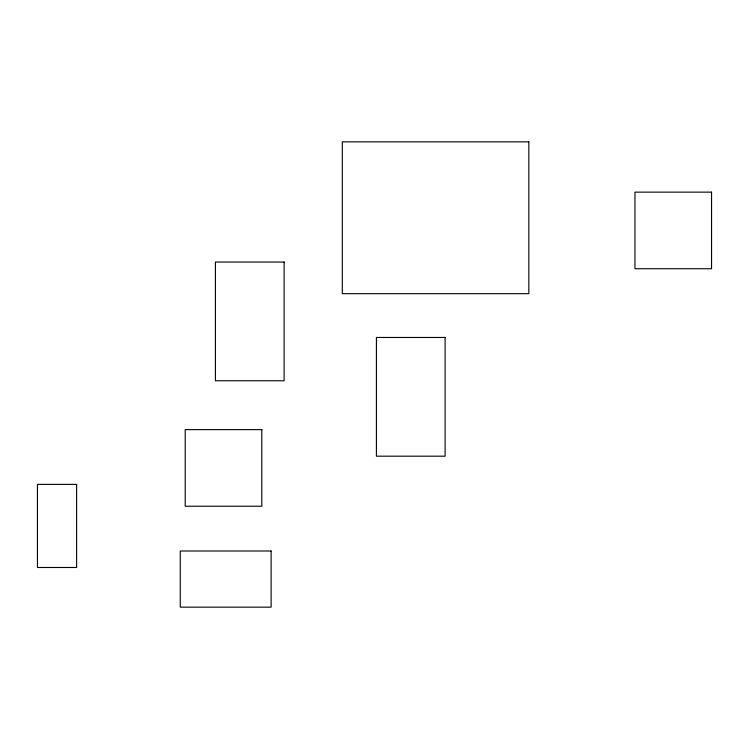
<?xml version="1.0" encoding="UTF-8"?>
<svg xmlns="http://www.w3.org/2000/svg" width="749" height="749" viewBox="0 0 749 749"><rect width="100%" height="100%" fill="white"/><g stroke="black" fill="none" stroke-linecap="round" stroke-linejoin="round"><path stroke-width="1.12" d="M528.841 141.851L342.321 141.851L342.321 293.674L528.841 293.674L528.841 141.851M711.55 192.137L634.955 192.137L634.955 268.732L711.55 268.732L711.55 192.137M284.133 262.047L215.422 262.047L215.422 380.773L284.133 380.773L284.133 262.047M445.121 337.462L376.41 337.462L376.41 456.188L445.121 456.188L445.121 337.462M261.804 429.626L185.209 429.626L185.209 506.23L261.804 506.23L261.804 429.626M76.613 484.388L37.45 484.388L37.45 567.499L76.613 567.499L76.613 484.388M271.11 551.002L180.266 551.002L180.266 607.149L271.11 607.149L271.11 551.002"/></g></svg>
